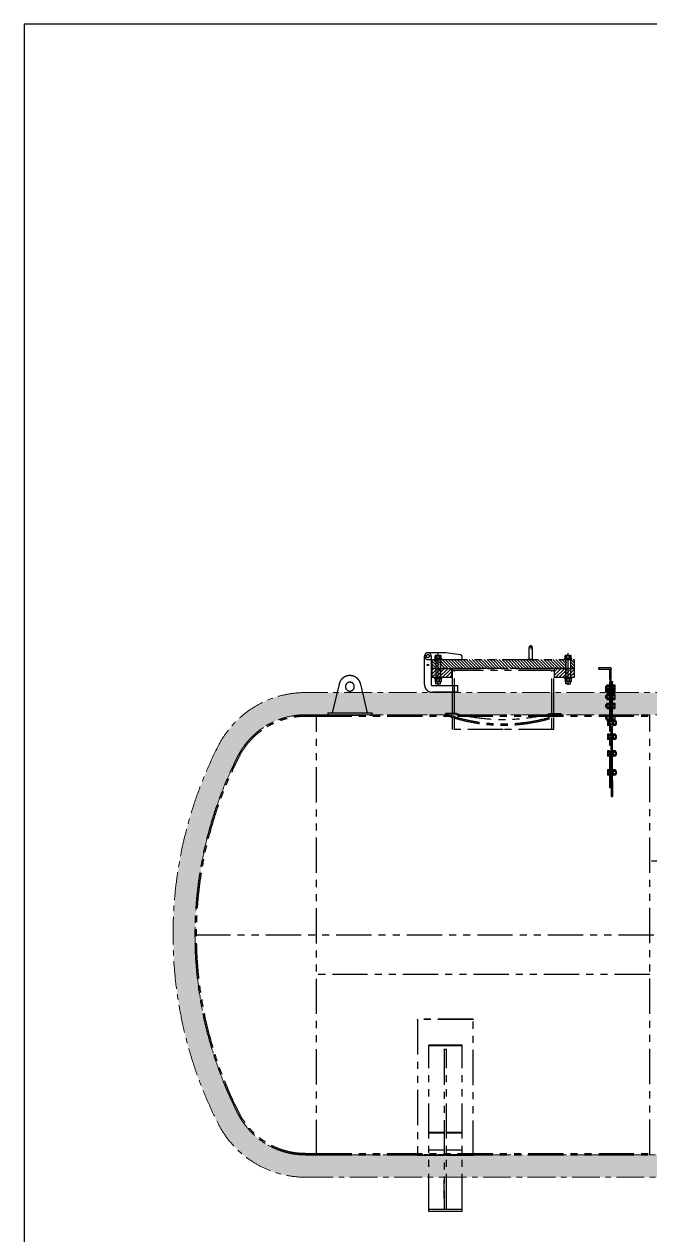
# Model space of a CAD drawing. Header units: millimetres. Extents: x -46397 to 283259, y -8690 to 23983.
# Drawn here: x -24011 to -21195, y 17925 to 23375 of the extents above; entities that cross this region are included whole.
import ezdxf
from ezdxf.enums import TextEntityAlignment as Align

# ---------------------------------------------------------------- set-up
doc = ezdxf.new("R2010")
doc.units = ezdxf.units.MM
doc.linetypes.add('CENTER', pattern=[2, 1.25, -0.25, 0.25, -0.25])
doc.linetypes.add('PHANTOM', pattern=[63.5, 31.75, -6.35, 6.35, -6.35, 6.35, -6.35])
doc.layers.add('Dtext', color=255, linetype='Continuous', lineweight=20)
doc.layers.add('DUONGTAM', color=1, linetype='CENTER', lineweight=0)
doc.styles.add('Chu va so', font='arial.ttf')
doc.styles.add('Tahoma', font='tahoma.ttf')
doc.styles.add('TCVN', font='arial.ttf')
doc.styles.add('Text_nameplate', font='arial.ttf', dxfattribs={"width": 0.9, "height": 2.5})

# ---------------------------------------------------------------- blocks, each defined once
blk = doc.blocks.new('BO-1')
at = {"color": 251, "linetype": 'PHANTOM', "ltscale": 5}
for p, q in [((-2514, 1127), (-2514, 1255)), ((-2418.6, 1270), (-2499, 1270)), ((-2484, 1255), (-2484, 1127)), ((-2466.5, 1245.4), (-2466.5, 1256.6)), ((-2452.5, 1258), (-2465.1, 1258)), ((-2459.7, 1257.6), (-2461.1, 1258)), ((-2459.8, 1257.5), (-2460.7, 1257.7)), ((-2459.5, 1257.8), (-2460.4, 1258)), ((-2459.9, 1257.3), (-2460.4, 1257.4)), ((-2460, 1257.1), (-2460.3, 1257.2)), ((-2460.1, 1257), (-2460.2, 1257)), ((-2460.1, 1256.8), (-2460.2, 1256.8)), ((-2460.2, 1245.4), (-2460.2, 1256.6)), ((-2459.3, 1257.9), (-2459.7, 1258)), ((-2458.9, 1258), (-2459, 1258)), ((-2452.5, 1125.4), (-2452.5, 1267.9)), ((-2452.5, 1258), (-2439.9, 1258)), ((-2445.8, 1257.9), (-2445.5, 1258)), ((-2445.6, 1257.8), (-2444.8, 1258)), ((-2445.4, 1257.7), (-2444.1, 1258)), ((-2445.2, 1257.5), (-2444.1, 1257.8)), ((-2445.1, 1257.4), (-2444.5, 1257.5)), ((-2445, 1257.2), (-2444.7, 1257.3)), ((-2444.9, 1257), (-2444.8, 1257.1)), ((-2444.9, 1256.8), (-2444.8, 1256.9)), ((-2444.8, 1245.4), (-2444.8, 1256.6)), ((-2438.5, 1245.4), (-2438.5, 1256.6)), ((-2352.6, 1260.6), (-2418.6, 1270)), ((-2041.2, 1295), (-2044.8, 1295)), ((-2043, 1240), (-2043, 1294)), ((-2036, 1295), (-2038.6, 1295)), ((-2036, 1300.2), (-2036, 1303.8)), ((-2036, 1295), (-2036, 1297.6)), ((-2036, 1295), (-2036, 1292.4)), ((-2036, 1295), (-2033.4, 1295)), ((-2036, 1289.8), (-2036, 1286.2)), ((-2030.8, 1295), (-2027.2, 1295)), ((-2029, 1294), (-2029, 1240)), ((-1881.5, 1245.4), (-1881.5, 1256.6)), ((-1867.5, 1258), (-1880.1, 1258)), ((-1876.2, 1258), (-1876.3, 1258)), ((-1875.5, 1258), (-1876, 1257.9)), ((-1874.8, 1258), (-1875.8, 1257.7)), ((-1874.1, 1258), (-1875.6, 1257.6)), ((-1874.6, 1257.7), (-1875.5, 1257.4)), ((-1874.9, 1257.4), (-1875.3, 1257.3)), ((-1875, 1257.2), (-1875.3, 1257.1)), ((-1875.1, 1257), (-1875.2, 1256.9)), ((-1875.1, 1256.8), (-1875.2, 1256.8)), ((-1875.2, 1245.4), (-1875.2, 1256.6)), ((-1867.5, 1125.4), (-1867.5, 1267.9)), ((-1867.5, 1258), (-1854.9, 1258)), ((-1860.9, 1258), (-1859.4, 1257.6)), ((-1860.4, 1257.7), (-1859.5, 1257.4)), ((-1860.2, 1258), (-1859.2, 1257.7)), ((-1860.1, 1257.4), (-1859.7, 1257.3)), ((-1860, 1257.2), (-1859.7, 1257.1)), ((-1859.9, 1257), (-1859.8, 1256.9)), ((-1859.9, 1256.8), (-1859.8, 1256.8)), ((-1859.8, 1245.4), (-1859.8, 1256.6)), ((-1859.5, 1258), (-1859, 1257.9)), ((-1858.8, 1258), (-1858.7, 1258)), ((-1853.5, 1245.4), (-1853.5, 1256.6)), ((-2499, 1240), (-2344, 1240)), ((-2480, 1158), (-2480, 1240)), ((-2480, 1240), (-1840, 1240)), ((-2480, 1231.7), (-2450, 1201.7)), ((-2480, 1218.3), (-2461.7, 1200)), ((-2480, 1204.8), (-2475.2, 1200)), ((-2480, 1191.5), (-2471.5, 1200)), ((-2480, 1175.6), (-2455.6, 1200)), ((-2480, 1200), (-2421.5, 1200)), ((-1840, 1200), (-2480, 1200)), ((-2474.8, 1240), (-2450, 1215.2)), ((-2468.5, 1242.6), (-2468.5, 1241.4)), ((-2452.5, 1244), (-2467.1, 1244)), ((-2467.1, 1240), (-2452.5, 1240)), ((-2462.5, 1240), (-2462.5, 1158)), ((-2461.3, 1240), (-2450, 1228.7)), ((-2459.7, 1244.4), (-2461.2, 1244)), ((-2459.9, 1244.6), (-2460.7, 1244.3)), ((-2459.5, 1244.3), (-2460.5, 1244)), ((-2460, 1244.7), (-2460.4, 1244.6)), ((-2460, 1244.9), (-2460.3, 1244.8)), ((-2460.1, 1245.2), (-2460.2, 1245.2)), ((-2460.1, 1245.1), (-2460.2, 1245)), ((-2459.3, 1244.1), (-2459.8, 1244)), ((-2459, 1244), (-2459.1, 1244)), ((-2437.9, 1244), (-2452.5, 1244)), ((-2452.5, 1240), (-2437.9, 1240)), ((-2450, 1228.7), (-2421.3, 1200)), ((-2450, 1189.7), (-2439.7, 1200)), ((-2450, 1173.8), (-2423.8, 1200)), ((-2449.9, 1158), (-2407.9, 1200)), ((-2447.9, 1240), (-2407.9, 1200)), ((-2445.8, 1244.1), (-2445.4, 1244)), ((-2445.5, 1244.2), (-2444.7, 1244)), ((-2445.3, 1244.4), (-2444, 1244)), ((-2445.2, 1244.5), (-2444.2, 1244.2)), ((-2445.1, 1244.7), (-2444.5, 1244.5)), ((-2445.1, 1200), (-2445.1, 1200)), ((-2445.1, 1200), (-2445.1, 1200)), ((-2445, 1244.8), (-2444.7, 1244.7)), ((-2444.9, 1245.2), (-2444.8, 1245.2)), ((-2444.9, 1245), (-2444.8, 1245)), ((-2442.5, 1240), (-2442.5, 1158)), ((-2436.5, 1241.4), (-2436.5, 1242.6)), ((-2436.5, 1200), (-2436.5, 1200)), ((-2434.4, 1240), (-2394.4, 1200)), ((-2434, 1158), (-2392, 1200)), ((-2421.5, 1200), (-1898.5, 1200)), ((-2420.9, 1240), (-2380.9, 1200)), ((-2407.4, 1240), (-2367.4, 1200)), ((-2394, 1240), (-2354, 1200)), ((-2391, 1158), (-2391, 1200)), ((-2380.5, 1240), (-2340.5, 1200)), ((-2367, 1240), (-2327, 1200)), ((-2353.6, 1240), (-2313.6, 1200)), ((-2344, 1240), (-2344, 1250.7)), ((-2340.1, 1240), (-2300.1, 1200)), ((-2326.6, 1240), (-2286.6, 1200)), ((-2313.2, 1240), (-2273.2, 1200)), ((-2299.7, 1240), (-2259.7, 1200)), ((-2286.2, 1240), (-2246.2, 1200)), ((-2272.7, 1240), (-2232.7, 1200)), ((-2259.3, 1240), (-2219.3, 1200)), ((-2245.8, 1240), (-2205.8, 1200)), ((-2232.3, 1240), (-2192.3, 1200)), ((-2218.9, 1240), (-2178.9, 1200)), ((-2205.4, 1240), (-2165.4, 1200)), ((-2191.9, 1240), (-2151.9, 1200)), ((-2178.4, 1240), (-2138.4, 1200)), ((-2165, 1240), (-2125, 1200)), ((-2151.5, 1240), (-2111.5, 1200)), ((-2138, 1240), (-2098, 1200)), ((-2124.6, 1240), (-2084.6, 1200)), ((-2111.1, 1240), (-2071.1, 1200)), ((-2097.6, 1240), (-2057.6, 1200)), ((-2084.2, 1240), (-2044.2, 1200)), ((-2070.7, 1240), (-2030.7, 1200)), ((-2057.2, 1240), (-2017.2, 1200)), ((-2043.7, 1240), (-2003.7, 1200)), ((-2029, 1240), (-2043, 1240)), ((-2030.3, 1240), (-1990.3, 1200)), ((-2016.8, 1240), (-1976.8, 1200)), ((-2003.3, 1240), (-1963.3, 1200)), ((-1989.9, 1240), (-1949.9, 1200)), ((-1976.4, 1240), (-1936.4, 1200)), ((-1962.9, 1240), (-1930, 1207.1)), ((-1949.4, 1240), (-1930, 1220.6)), ((-1936, 1240), (-1930, 1234)), ((-1930, 1234), (-1896, 1200)), ((-1930, 1220.6), (-1909.4, 1200)), ((-1929, 1185.7), (-1914.7, 1200)), ((-1929, 1169.8), (-1898.8, 1200)), ((-1929, 1158), (-1929, 1200)), ((-1927.9, 1205), (-1922.9, 1200)), ((-1924.9, 1158), (-1882.9, 1200)), ((-1922.5, 1240), (-1882.5, 1200)), ((-1909, 1240), (-1877.5, 1208.5)), ((-1898.5, 1200), (-1840, 1200)), ((-1895.6, 1240), (-1877.5, 1221.9)), ((-1883.5, 1241.4), (-1883.5, 1242.6)), ((-1883.5, 1200), (-1883.5, 1200)), ((-1882.1, 1244), (-1867.5, 1244)), ((-1882.1, 1240), (-1877.5, 1235.4)), ((-1867.5, 1240), (-1882.1, 1240)), ((-1877.5, 1240), (-1857.5, 1240)), ((-1877.5, 1158), (-1877.5, 1240)), ((-1877.5, 1240), (-1877.5, 1158)), ((-1876.2, 1244), (-1876.3, 1244)), ((-1875.5, 1244), (-1876, 1244.1)), ((-1874.8, 1244), (-1875.8, 1244.3)), ((-1874.1, 1244), (-1875.6, 1244.4)), ((-1874.6, 1244.3), (-1875.5, 1244.6)), ((-1875, 1244.8), (-1875.3, 1244.9)), ((-1874.9, 1244.6), (-1875.3, 1244.7)), ((-1875.1, 1245.2), (-1875.2, 1245.2)), ((-1875.1, 1245), (-1875.2, 1245.1)), ((-1870, 1197), (-1867, 1200)), ((-1870, 1181), (-1851, 1200)), ((-1867.5, 1244), (-1852.9, 1244)), ((-1852.9, 1240), (-1867.5, 1240)), ((-1860.9, 1244), (-1859.4, 1244.4)), ((-1860.4, 1244.3), (-1859.5, 1244.6)), ((-1860.2, 1244), (-1859.2, 1244.3)), ((-1860.1, 1244.6), (-1859.7, 1244.7)), ((-1860, 1244.8), (-1859.7, 1244.9)), ((-1859.9, 1245.2), (-1859.8, 1245.2)), ((-1859.9, 1245), (-1859.8, 1245.1)), ((-1859.5, 1244), (-1859, 1244.1)), ((-1858.8, 1244), (-1858.7, 1244)), ((-1857.5, 1240), (-1857.5, 1158)), ((-1857.5, 1240), (-1857.5, 1158)), ((-1857.5, 1228.9), (-1840, 1211.4)), ((-1857.5, 1215.4), (-1842.1, 1200)), ((-1857.5, 1201.9), (-1855.6, 1200)), ((-1855.2, 1240), (-1840, 1224.8)), ((-1851.5, 1242.6), (-1851.5, 1241.4)), ((-1841.7, 1240), (-1840, 1238.3)), ((-1840, 1240), (-1840, 1158)), ((-2480, 1159.7), (-2450, 1189.7)), ((-2388.5, 1158), (-2480, 1158)), ((-2468.5, 1156.6), (-2468.5, 1155.4)), ((-2452.5, 1158), (-2467.1, 1158)), ((-2467.1, 1154), (-2452.5, 1154)), ((-2466.5, 1152.6), (-2466.5, 1141.4)), ((-2465.8, 1158), (-2450, 1173.8)), ((-2465.1, 1154), (-2452.5, 1154)), ((-2459.7, 1153.6), (-2461.2, 1154)), ((-2459.9, 1153.4), (-2460.7, 1153.7)), ((-2459.5, 1153.7), (-2460.5, 1154)), ((-2460, 1153.3), (-2460.4, 1153.4)), ((-2460, 1153.1), (-2460.3, 1153.2)), ((-2460.1, 1152.9), (-2460.2, 1153)), ((-2460.1, 1152.8), (-2460.2, 1152.8)), ((-2460.2, 1141.4), (-2460.2, 1152.6)), ((-2459.3, 1153.9), (-2459.8, 1154)), ((-2459, 1154), (-2459.1, 1154)), ((-2437.9, 1158), (-2452.5, 1158)), ((-2452.5, 1154), (-2437.9, 1154)), ((-2445.8, 1153.9), (-2445.5, 1154)), ((-2445.5, 1153.8), (-2444.8, 1154)), ((-2445.3, 1153.7), (-2444, 1154)), ((-2445.2, 1153.5), (-2444.2, 1153.8)), ((-2445.1, 1153.3), (-2444.5, 1153.5)), ((-2445, 1153.2), (-2444.7, 1153.3)), ((-2444.9, 1153), (-2444.8, 1153)), ((-2444.9, 1152.8), (-2444.8, 1152.8)), ((-2444.8, 1141.4), (-2444.8, 1152.6)), ((-2438.5, 1152.6), (-2438.5, 1141.4)), ((-2436.5, 1155.4), (-2436.5, 1156.6)), ((-2418.1, 1158), (-2391, 1185.1)), ((-2402.2, 1158), (-2391, 1169.2)), ((-2388.5, 1122), (-2388.5, 1190)), ((-1931.5, 1190), (-2388.5, 1190)), ((-2378.5, 996), (-2378.5, 1190)), ((-1941.5, 996), (-1941.5, 1190)), ((-1931.5, 996), (-1931.5, 1190)), ((-1840, 1158), (-1931.5, 1158)), ((-1909, 1158), (-1870, 1197)), ((-1893, 1158), (-1870, 1181)), ((-1883.5, 1155.4), (-1883.5, 1156.6)), ((-1882.1, 1158), (-1867.5, 1158)), ((-1867.5, 1154), (-1882.1, 1154)), ((-1881.5, 1152.6), (-1881.5, 1141.4)), ((-1857.5, 1158), (-1877.5, 1158)), ((-1877.1, 1158), (-1870, 1165.1)), ((-1876.2, 1154), (-1876.3, 1154)), ((-1875.5, 1154), (-1876, 1153.9)), ((-1874.8, 1154), (-1875.8, 1153.7)), ((-1874.1, 1154), (-1875.6, 1153.6)), ((-1874.6, 1153.7), (-1875.5, 1153.4)), ((-1874.9, 1153.4), (-1875.3, 1153.3)), ((-1875, 1153.2), (-1875.3, 1153.1)), ((-1875.1, 1153), (-1875.2, 1152.9)), ((-1875.1, 1152.8), (-1875.2, 1152.8)), ((-1875.2, 1141.4), (-1875.2, 1152.6)), ((-1870, 1165.1), (-1840, 1195.1)), ((-1867.5, 1158), (-1852.9, 1158)), ((-1852.9, 1154), (-1867.5, 1154)), ((-1854.9, 1154), (-1867.5, 1154)), ((-1861.2, 1158), (-1840, 1179.2)), ((-1860.9, 1154), (-1859.4, 1153.6)), ((-1860.4, 1153.7), (-1859.5, 1153.4)), ((-1860.2, 1154), (-1859.2, 1153.7)), ((-1860.1, 1153.4), (-1859.7, 1153.3)), ((-1860, 1153.2), (-1859.7, 1153.1)), ((-1859.9, 1153), (-1859.8, 1152.9)), ((-1859.9, 1152.8), (-1859.8, 1152.8)), ((-1859.8, 1141.4), (-1859.8, 1152.6)), ((-1859.5, 1154), (-1859, 1153.9)), ((-1858.8, 1154), (-1858.7, 1154)), ((-1853.5, 1152.6), (-1853.5, 1141.4)), ((-1851.5, 1156.6), (-1851.5, 1155.4)), ((-1845.3, 1158), (-1840, 1163.3)), ((-2479, 1122), (-2364.9, 1122)), ((-2364.9, 1092), (-2479, 1092)), ((-2452.5, 1140), (-2465.1, 1140)), ((-2462.5, 1130.2), (-2462.5, 1140)), ((-2452.5, 1130), (-2462.3, 1130)), ((-2459.7, 1140.4), (-2461.2, 1140)), ((-2459.8, 1140.5), (-2460.7, 1140.3)), ((-2460, 1140.7), (-2460.4, 1140.6)), ((-2459.5, 1140.2), (-2460.4, 1140)), ((-2460, 1140.9), (-2460.3, 1140.8)), ((-2460.1, 1141.2), (-2460.2, 1141.2)), ((-2460.1, 1141), (-2460.2, 1141)), ((-2459.3, 1140.1), (-2459.7, 1140)), ((-2459, 1140), (-2459, 1140)), ((-2452.5, 1140), (-2439.9, 1140)), ((-2452.5, 1130), (-2442.7, 1130)), ((-2445.8, 1140.1), (-2445.5, 1140)), ((-2445.6, 1140.2), (-2444.8, 1140)), ((-2445.4, 1140.3), (-2444.1, 1140)), ((-2445.2, 1140.5), (-2444.1, 1140.2)), ((-2445.1, 1140.6), (-2444.5, 1140.5)), ((-2445, 1140.8), (-2444.7, 1140.7)), ((-2444.9, 1141.2), (-2444.8, 1141.1)), ((-2444.9, 1141), (-2444.8, 1140.9)), ((-2442.5, 1130.2), (-2442.5, 1140)), ((-2388.5, 1122), (-2388.5, 1092)), ((-2388.5, 996), (-2388.5, 1092)), ((-2364.9, 1122), (-2364.9, 1092)), ((-1867.5, 1140), (-1880.1, 1140)), ((-1877.5, 1130.2), (-1877.5, 1140)), ((-1867.5, 1130), (-1877.3, 1130)), ((-1876.2, 1140), (-1876.3, 1140)), ((-1875.5, 1140), (-1876, 1140.1)), ((-1874.8, 1140), (-1875.8, 1140.3)), ((-1874.1, 1140), (-1875.6, 1140.4)), ((-1874.6, 1140.3), (-1875.5, 1140.6)), ((-1875, 1140.8), (-1875.3, 1140.9)), ((-1874.9, 1140.6), (-1875.3, 1140.7)), ((-1875.1, 1141.2), (-1875.2, 1141.2)), ((-1875.1, 1141), (-1875.2, 1141.1)), ((-1867.5, 1140), (-1854.9, 1140)), ((-1867.5, 1130), (-1857.7, 1130)), ((-1860.9, 1140), (-1859.4, 1140.4)), ((-1860.4, 1140.3), (-1859.5, 1140.6)), ((-1860.2, 1140), (-1859.2, 1140.3)), ((-1860.1, 1140.6), (-1859.7, 1140.7)), ((-1860, 1140.8), (-1859.7, 1140.9)), ((-1859.9, 1141.2), (-1859.8, 1141.2)), ((-1859.9, 1141), (-1859.8, 1141.1)), ((-1859.5, 1140), (-1859, 1140.1)), ((-1858.8, 1140), (-1858.7, 1140)), ((-1857.5, 1130.2), (-1857.5, 1140)), ((-2370, 996), (-2420, 996)), ((-2420, 996), (-2420, 990)), ((-1950, 996), (-1900, 996)), ((-1900, 996), (-1900, 990)), ((-2388.5, 924.9), (-2388.5, 979.3)), ((-2378.5, 924.9), (-2378.5, 977.4)), ((-1941.5, 924.9), (-1941.5, 977.4)), ((-1931.5, 924.9), (-1931.5, 979.3)), ((-2160, 924.9), (-2388.5, 924.9)), ((-1931.5, 924.9), (-2160, 924.9)), ((0, 332), (-1500, 332)), ((-3546.2, 0), (3546.2, 0)), ((-1500, -178.9), (-3000, -178.9)), ((-2425, -1185), (-2425, -1105))]:
    blk.add_line(p, q, dxfattribs=at)
at = {"color": 251, "linetype": 'PHANTOM', "ltscale": 5, "extrusion": (0, 0, -1)}
for p, q in [((-2442.5, 1240), (-2462.5, 1240)), ((-2462.5, 1240), (-2462.5, 1158)), ((-2442.5, 1158), (-2442.5, 1240)), ((-2462.5, 1158), (-2442.5, 1158))]:
    blk.add_line(p, q, dxfattribs=at)
at = {"color": 251, "linetype": 'PHANTOM', "ltscale": 5, "extrusion": (-2.28848e-17, 1, 0)}
for p, q in [((-1730, 1202), (-1730, 1196)), ((-1676, 1202), (-1730, 1202)), ((-1674, 1151.8), (-1674, 1200)), ((-1730, 1196), (-1682, 1196)), ((-1680, 1151.8), (-1680, 1194)), ((-1680, 661.9), (-1680, 1151.8)), ((-1674, 1151.8), (-1680, 1151.8)), ((-1674, 661.9), (-1674, 1151.8)), ((-1674, 1007.5), (-1668, 1007.5)), ((-1668, 694.6), (-1668, 1007.5)), ((-1691, 967.2), (-1691, 961.2)), ((-1683, 967.2), (-1691, 967.2)), ((-1691, 961.2), (-1691, 949.3)), ((-1683, 961.2), (-1691, 961.2)), ((-1691, 949.3), (-1691, 943.3)), ((-1683, 949.3), (-1691, 949.3)), ((-1683, 943.3), (-1691, 943.3)), ((-1683, 943.2), (-1683, 967.2)), ((-1683, 967.2), (-1680, 967.2)), ((-1683, 943.2), (-1680, 943.2)), ((-1674, 972), (-1680, 972)), ((-1674, 962.2), (-1680, 962.2)), ((-1680, 961.2), (-1655, 961.2)), ((-1680, 949.2), (-1655, 949.2)), ((-1674, 948.2), (-1680, 948.2)), ((-1668, 962.2), (-1674, 962.2)), ((-1668, 948.2), (-1674, 948.2)), ((-1674, 928.6), (-1668, 928.6)), ((-1668, 967.2), (-1665, 967.2)), ((-1655, 961.2), (-1668, 961.2)), ((-1655, 949.2), (-1668, 949.2)), ((-1668, 943.2), (-1665, 943.2)), ((-1655, 967.2), (-1665, 967.2)), ((-1665, 967.2), (-1665, 943.2)), ((-1655, 961.2), (-1665, 961.2)), ((-1655, 949.3), (-1665, 949.3)), ((-1655, 943.3), (-1665, 943.3)), ((-1655, 967.2), (-1655, 961.2)), ((-1655, 961.2), (-1655, 949.3)), ((-1655, 961.2), (-1650, 961.2)), ((-1655, 949.3), (-1655, 943.3)), ((-1655, 949.2), (-1650, 949.2)), ((-1650, 949.2), (-1650, 961.2)), ((-1691, 904.1), (-1691, 898.1)), ((-1683, 904.1), (-1691, 904.1)), ((-1691, 898.1), (-1691, 886.2)), ((-1683, 898.1), (-1691, 898.1)), ((-1691, 886.2), (-1691, 880.2)), ((-1683, 886.2), (-1691, 886.2)), ((-1683, 880.2), (-1691, 880.2)), ((-1683, 880.1), (-1683, 904.1)), ((-1683, 904.1), (-1680, 904.1)), ((-1683, 880.1), (-1680, 880.1)), ((-1674, 899.1), (-1680, 899.1)), ((-1680, 898.1), (-1655, 898.1)), ((-1680, 886.1), (-1655, 886.1)), ((-1674, 885.1), (-1680, 885.1)), ((-1668, 899.1), (-1674, 899.1)), ((-1668, 885.1), (-1674, 885.1)), ((-1668, 904.1), (-1665, 904.1)), ((-1655, 898.1), (-1668, 898.1)), ((-1655, 886.1), (-1668, 886.1)), ((-1668, 880.1), (-1665, 880.1)), ((-1655, 904.1), (-1665, 904.1)), ((-1665, 904.1), (-1665, 880.1)), ((-1655, 898.1), (-1665, 898.1)), ((-1655, 886.2), (-1665, 886.2)), ((-1655, 880.2), (-1665, 880.2)), ((-1655, 904.1), (-1655, 898.1)), ((-1655, 898.1), (-1655, 886.2)), ((-1655, 898.1), (-1650, 898.1)), ((-1655, 886.2), (-1655, 880.2)), ((-1655, 886.1), (-1650, 886.1)), ((-1650, 886.1), (-1650, 898.1)), ((-1691, 828.9), (-1691, 822.9)), ((-1683, 828.9), (-1691, 828.9)), ((-1691, 822.9), (-1691, 811)), ((-1683, 822.9), (-1691, 822.9)), ((-1683, 805), (-1683, 829)), ((-1683, 829), (-1680, 829)), ((-1674, 824), (-1680, 824)), ((-1680, 823), (-1655, 823)), ((-1668, 824), (-1674, 824)), ((-1668, 829), (-1665, 829)), ((-1655, 823), (-1668, 823)), ((-1665, 829), (-1665, 805)), ((-1655, 828.9), (-1665, 828.9)), ((-1655, 822.9), (-1665, 822.9)), ((-1655, 828.9), (-1655, 822.9)), ((-1655, 823), (-1650, 823)), ((-1655, 822.9), (-1655, 811)), ((-1650, 811), (-1650, 823)), ((-1691, 811), (-1691, 805)), ((-1683, 811), (-1691, 811)), ((-1683, 805), (-1691, 805)), ((-1683, 805), (-1680, 805)), ((-1680, 811), (-1655, 811)), ((-1674, 810), (-1680, 810)), ((-1668, 810), (-1674, 810)), ((-1655, 811), (-1668, 811)), ((-1668, 805), (-1665, 805)), ((-1655, 811), (-1665, 811)), ((-1655, 805), (-1665, 805)), ((-1655, 811), (-1655, 805)), ((-1655, 811), (-1650, 811)), ((-1691, 742.7), (-1691, 736.7)), ((-1683, 742.7), (-1691, 742.7)), ((-1691, 736.7), (-1691, 724.7)), ((-1683, 736.7), (-1691, 736.7)), ((-1691, 724.7), (-1691, 718.8)), ((-1683, 724.7), (-1691, 724.7)), ((-1683, 718.8), (-1691, 718.8)), ((-1683, 718.7), (-1683, 742.7)), ((-1683, 742.7), (-1680, 742.7)), ((-1683, 718.7), (-1680, 718.7)), ((-1674, 737.7), (-1680, 737.7)), ((-1680, 736.7), (-1655, 736.7)), ((-1680, 724.7), (-1655, 724.7)), ((-1674, 723.7), (-1680, 723.7)), ((-1668, 737.7), (-1674, 737.7)), ((-1668, 723.7), (-1674, 723.7)), ((-1668, 742.7), (-1665, 742.7)), ((-1655, 736.7), (-1668, 736.7)), ((-1655, 724.7), (-1668, 724.7)), ((-1668, 718.7), (-1665, 718.7)), ((-1655, 742.7), (-1665, 742.7)), ((-1665, 742.7), (-1665, 718.7)), ((-1655, 736.7), (-1665, 736.7)), ((-1655, 724.7), (-1665, 724.7)), ((-1655, 718.8), (-1665, 718.8)), ((-1655, 742.7), (-1655, 736.7)), ((-1655, 736.7), (-1650, 736.7)), ((-1655, 736.7), (-1655, 724.7)), ((-1655, 724.7), (-1650, 724.7)), ((-1655, 724.7), (-1655, 718.8)), ((-1650, 724.7), (-1650, 736.7)), ((-1674, 661.9), (-1680, 661.9)), ((-1674, 694.6), (-1674, 622.7)), ((-1674, 694.6), (-1668, 694.6)), ((-1668, 694.6), (-1668, 622.7)), ((-1674, 622.7), (-1668, 622.7))]:
    blk.add_line(p, q, dxfattribs=at)
at = {"color": 251, "linetype": 'PHANTOM', "ltscale": 5, "extrusion": (2.28848e-17, 1, 0)}
for p, q in [((-1730, 1196), (-1730, 1202)), ((-1676, 1202), (-1730, 1202)), ((-1674, 1086.3), (-1674, 1200)), ((-1730, 1196), (-1724, 1196)), ((-1724, 1196), (-1682, 1196)), ((-1680, 1194), (-1680, 1086.3)), ((-2898.6, 1129.1), (-2929.4, 1000)), ((-2770.6, 1000), (-2801.4, 1129.1)), ((-1698.3, 1107.4), (-1698.3, 1119.4)), ((-1693, 1119.4), (-1698.3, 1119.4)), ((-1693, 1107.4), (-1698.3, 1107.4)), ((-1698.3, 1093.7), (-1698.3, 1105.7)), ((-1693, 1105.7), (-1698.3, 1105.7)), ((-1693, 1093.7), (-1698.3, 1093.7)), ((-1693, 1125.3), (-1693, 1119.4)), ((-1693, 1125.3), (-1683, 1125.3)), ((-1693, 1119.4), (-1693, 1107.4)), ((-1693, 1119.4), (-1683, 1119.4)), ((-1668, 1119.4), (-1693, 1119.4)), ((-1693, 1119.4), (-1680, 1119.4)), ((-1693, 1111.7), (-1683, 1111.7)), ((-1693, 1107.4), (-1693, 1101.4)), ((-1693, 1107.4), (-1683, 1107.4)), ((-1668, 1107.4), (-1693, 1107.4)), ((-1693, 1107.4), (-1680, 1107.4)), ((-1668, 1105.7), (-1693, 1105.7)), ((-1693, 1105.7), (-1683, 1105.7)), ((-1693, 1105.7), (-1680, 1105.7)), ((-1693, 1101.4), (-1693, 1093.7)), ((-1693, 1101.4), (-1683, 1101.4)), ((-1693, 1093.7), (-1693, 1087.7)), ((-1693, 1093.7), (-1683, 1093.7)), ((-1668, 1093.7), (-1693, 1093.7)), ((-1693, 1093.7), (-1680, 1093.7)), ((-1683, 1125.4), (-1683, 1101.4)), ((-1680, 1125.4), (-1683, 1125.4)), ((-1680, 1111.7), (-1683, 1111.7)), ((-1683, 1101.4), (-1683, 1087.7)), ((-1680, 1101.4), (-1683, 1101.4)), ((-1680, 1120.4), (-1674, 1120.4)), ((-1680, 1106.7), (-1674, 1106.7)), ((-1680, 1106.4), (-1674, 1106.4)), ((-1680, 1092.7), (-1674, 1092.7)), ((-1674, 1140), (-1668, 1140)), ((-1674, 985.9), (-1674, 1136.4)), ((-1674, 1136.4), (-1668, 1136.4)), ((-1674, 1120.4), (-1668, 1120.4)), ((-1674, 1106.7), (-1668, 1106.7)), ((-1674, 1106.4), (-1668, 1106.4)), ((-1674, 1092.7), (-1668, 1092.7)), ((-1668, 1140), (-1668, 1136.4)), ((-1668, 985.9), (-1668, 1136.4)), ((-1665, 1125.4), (-1668, 1125.4)), ((-1665, 1111.7), (-1668, 1111.7)), ((-1665, 1101.4), (-1668, 1101.4)), ((-1665, 1101.4), (-1665, 1125.4)), ((-1665, 1125.3), (-1657, 1125.3)), ((-1665, 1119.4), (-1657, 1119.4)), ((-1665, 1111.7), (-1657, 1111.7)), ((-1665, 1107.4), (-1657, 1107.4)), ((-1665, 1105.7), (-1657, 1105.7)), ((-1665, 1087.7), (-1665, 1101.4)), ((-1665, 1101.4), (-1657, 1101.4)), ((-1665, 1093.7), (-1657, 1093.7)), ((-1657, 1125.3), (-1657, 1119.4)), ((-1657, 1119.4), (-1657, 1107.4)), ((-1657, 1107.4), (-1657, 1101.4)), ((-1657, 1101.4), (-1657, 1093.7)), ((-1657, 1093.7), (-1657, 1087.7)), ((-1698.3, 1066.2), (-1698.3, 1078.2)), ((-1693, 1078.2), (-1698.3, 1078.2)), ((-1693, 1066.2), (-1698.3, 1066.2)), ((-1698.3, 1025.3), (-1698.3, 1037.3)), ((-1693, 1037.3), (-1698.3, 1037.3)), ((-1693, 1087.7), (-1683, 1087.7)), ((-1693, 1084.2), (-1693, 1078.2)), ((-1693, 1084.2), (-1683, 1084.2)), ((-1693, 1078.2), (-1693, 1066.2)), ((-1693, 1078.2), (-1683, 1078.2)), ((-1668, 1078.2), (-1693, 1078.2)), ((-1693, 1078.2), (-1680, 1078.2)), ((-1693, 1066.2), (-1693, 1060.3)), ((-1693, 1066.2), (-1683, 1066.2)), ((-1668, 1066.2), (-1693, 1066.2)), ((-1693, 1066.2), (-1680, 1066.2)), ((-1693, 1060.3), (-1683, 1060.3)), ((-1693, 1043.2), (-1693, 1037.2)), ((-1693, 1043.2), (-1683, 1043.2)), ((-1668, 1037.3), (-1693, 1037.3)), ((-1693, 1037.3), (-1680, 1037.3)), ((-1693, 1037.2), (-1693, 1025.3)), ((-1693, 1037.2), (-1683, 1037.2)), ((-1680, 1087.7), (-1683, 1087.7)), ((-1683, 1084.2), (-1683, 1060.2)), ((-1680, 1084.2), (-1683, 1084.2)), ((-1680, 1060.2), (-1683, 1060.2)), ((-1683, 1043.3), (-1683, 1019.3)), ((-1680, 1043.3), (-1683, 1043.3)), ((-1674, 1090), (-1680, 1090)), ((-1680, 1086.3), (-1680, 903.3)), ((-1674, 1086.3), (-1680, 1086.3)), ((-1680, 1079.2), (-1674, 1079.2)), ((-1680, 1065.2), (-1674, 1065.2)), ((-1680, 1038.3), (-1674, 1038.3)), ((-1674, 1079.2), (-1668, 1079.2)), ((-1674, 1065.2), (-1668, 1065.2)), ((-1674, 1038.3), (-1668, 1038.3)), ((-1665, 1087.7), (-1668, 1087.7)), ((-1665, 1084.2), (-1668, 1084.2)), ((-1665, 1060.2), (-1668, 1060.2)), ((-1665, 1043.3), (-1668, 1043.3)), ((-1665, 1087.7), (-1657, 1087.7)), ((-1665, 1060.2), (-1665, 1084.2)), ((-1665, 1084.2), (-1657, 1084.2)), ((-1665, 1078.2), (-1657, 1078.2)), ((-1665, 1066.2), (-1657, 1066.2)), ((-1665, 1060.3), (-1657, 1060.3)), ((-1665, 1019.3), (-1665, 1043.3)), ((-1665, 1043.2), (-1657, 1043.2)), ((-1665, 1037.2), (-1657, 1037.2)), ((-1657, 1084.2), (-1657, 1078.2)), ((-1657, 1078.2), (-1657, 1066.2)), ((-1657, 1066.2), (-1657, 1060.3)), ((-1657, 1043.2), (-1657, 1037.2)), ((-1657, 1037.2), (-1657, 1025.3)), ((-3050, 991), (-3000, 991)), ((-3050, 985), (-3000, 985)), ((-3000, -991), (-3000, 991)), ((-3000, 990), (-1500, 990)), ((-3000, 985), (-1500, 985)), ((-2950, 1000), (-2950, 998.8)), ((-2950, 1000), (-2929.4, 1000)), ((-2750, 998.8), (-2950, 998.8)), ((-2950, 998.8), (-2950, 988.7)), ((-2950, 990), (-2750, 990)), ((-2950, 988.7), (-2750, 988.7)), ((-2929.4, 1000), (-2770.6, 1000)), ((-2770.6, 1000), (-2750, 1000)), ((-2750, 998.8), (-2750, 1000)), ((-2750, 998.8), (-2750, 988.7)), ((-1693, 1025.3), (-1698.3, 1025.3)), ((-1698.3, 971.3), (-1698.3, 983.3)), ((-1693, 983.3), (-1698.3, 983.3)), ((-1693, 1025.3), (-1693, 1019.3)), ((-1693, 1025.3), (-1683, 1025.3)), ((-1668, 1025.3), (-1693, 1025.3)), ((-1693, 1025.3), (-1680, 1025.3)), ((-1693, 1019.3), (-1683, 1019.3)), ((-1693, 989.3), (-1693, 983.3)), ((-1693, 989.3), (-1683, 989.3)), ((-1693, 983.3), (-1693, 971.4)), ((-1693, 983.3), (-1683, 983.3)), ((-1668, 983.3), (-1693, 983.3)), ((-1693, 983.3), (-1680, 983.3)), ((-1680, 1019.3), (-1683, 1019.3)), ((-1683, 989.3), (-1683, 965.3)), ((-1680, 989.3), (-1683, 989.3)), ((-1680, 1024.3), (-1674, 1024.3)), ((-1680, 984.3), (-1674, 984.3)), ((-1674, 1024.3), (-1668, 1024.3)), ((-1674, 990), (-1668, 990)), ((-1674, 985.9), (-1668, 985.9)), ((-1674, 779.7), (-1674, 985.9)), ((-1674, 984.3), (-1668, 984.3)), ((-1665, 1019.3), (-1668, 1019.3)), ((-1665, 989.3), (-1668, 989.3)), ((-1668, 779.7), (-1668, 985.9)), ((-1665, 1025.3), (-1657, 1025.3)), ((-1665, 1019.3), (-1657, 1019.3)), ((-1665, 965.3), (-1665, 989.3)), ((-1665, 989.3), (-1657, 989.3)), ((-1665, 983.3), (-1657, 983.3)), ((-1657, 1025.3), (-1657, 1019.3)), ((-1657, 989.3), (-1657, 983.3)), ((-1657, 983.3), (-1657, 971.4)), ((-1500, -990), (-1500, 990)), ((-1693, 971.3), (-1698.3, 971.3)), ((-1693, 971.4), (-1693, 965.4)), ((-1693, 971.4), (-1683, 971.4)), ((-1668, 971.3), (-1693, 971.3)), ((-1693, 971.3), (-1680, 971.3)), ((-1693, 965.4), (-1683, 965.4)), ((-1680, 965.3), (-1683, 965.3)), ((-1680, 970.3), (-1674, 970.3)), ((-1674, 970.3), (-1668, 970.3)), ((-1674, 963), (-1668, 963)), ((-1665, 965.3), (-1668, 965.3)), ((-1665, 971.4), (-1657, 971.4)), ((-1665, 965.4), (-1657, 965.4)), ((-1657, 971.4), (-1657, 965.4)), ((-1674, 903.3), (-1680, 903.3)), ((-1674, 779.7), (-1668, 779.7)), ((-2295, -378.9), (-2545, -378.9)), ((-2545, -380.4), (-2545, -378.9)), ((-2295, -380.4), (-2545, -380.4)), ((-2545, -380.4), (-2545, -994)), ((-2295, -378.9), (-2295, -380.4)), ((-2295, -994), (-2295, -380.4)), ((-2345, -497), (-2495, -497)), ((-2495, -498.9), (-2495, -497)), ((-2495, -1235), (-2495, -498.9)), ((-2345, -498.9), (-2495, -498.9)), ((-2425, -516.2), (-2425, -514.6)), ((-2425, -514.6), (-2415, -514.6)), ((-2425, -516.2), (-2425, -1235)), ((-2415, -516.2), (-2425, -516.2)), ((-2415, -516.2), (-2415, -514.6)), ((-2415, -1235), (-2415, -516.2)), ((-2345, -498.9), (-2345, -497)), ((-2345, -1235), (-2345, -498.9)), ((-2425, -889.8), (-2495, -889.8)), ((-2425, -892.8), (-2495, -892.8)), ((-2345, -889.8), (-2415, -889.8)), ((-2345, -892.8), (-2415, -892.8)), ((-2425, -968.7), (-2495, -968.7)), ((-2425, -970), (-2495, -970)), ((-2345, -968.7), (-2415, -968.7)), ((-2345, -970), (-2415, -970)), ((-3050, -985), (-3000, -985)), ((-3050, -991), (-3000, -991)), ((-3000, -985), (-1500, -985)), ((-3000, -990), (-1500, -990)), ((-2295, -990), (-2545, -990)), ((-2495, -994), (-2545, -994)), ((-2425, -994), (-2495, -994)), ((-2345, -994), (-2415, -994)), ((-2295, -994), (-2345, -994)), ((-2495, -1235), (-2345, -1235)), ((-2495, -1245), (-2495, -1235)), ((-2345, -1245), (-2495, -1245)), ((-2345, -1245), (-2345, -1235))]:
    blk.add_line(p, q, dxfattribs=at)
at = {"color": 251, "linetype": 'PHANTOM', "ltscale": 5}
for centre, radius in [((-2499, 1255), 7), ((-2499, 1215), 3)]:
    blk.add_circle(centre, radius, dxfattribs=at)
at = {"color": 251, "linetype": 'PHANTOM', "ltscale": 5, "extrusion": (0, 0, -1)}
blk.add_circle((2850, 1117.5), 20, dxfattribs=at)
at = {"color": 251, "linetype": 'PHANTOM', "ltscale": 5}
for centre, radius, start, end in [((-2499, 1255), 15, 360, 270), ((-2465.1, 1256.6), 1.43, 90, 180), ((-2461.6, 1256.6), 1.43, 360, 90), ((-2458.7, 1256.6), 1.43, 90, 180), ((-2446.3, 1256.6), 1.43, 360, 90), ((-2443.4, 1256.6), 1.43, 90, 180), ((-2439.9, 1256.6), 1.43, 360, 90), ((-2354, 1250.7), 10, 0, 81.8699), ((-2036, 1294), 7, 0, 180), ((-1880.1, 1256.6), 1.43, 90, 180), ((-1876.6, 1256.6), 1.43, 360, 90), ((-1873.7, 1256.6), 1.43, 90, 180), ((-1861.3, 1256.6), 1.43, 360, 90), ((-1858.4, 1256.6), 1.43, 90, 180), ((-1854.9, 1256.6), 1.43, 360, 90), ((-2467.1, 1242.6), 1.43, 90, 180), ((-2467.1, 1241.4), 1.43, 180, 270), ((-2465.1, 1245.4), 1.43, 180, 270), ((-2461.6, 1245.4), 1.43, 270, 0), ((-2461.6, 1245.4), 1.43, 270, 0), ((-2458.7, 1245.4), 1.43, 180, 270), ((-2458.7, 1245.4), 1.43, 180, 270), ((-2446.3, 1245.4), 1.43, 270, 0), ((-2446.3, 1245.4), 1.43, 270, 0), ((-2443.4, 1245.4), 1.43, 180, 270), ((-2443.4, 1245.4), 1.43, 180, 270), ((-2439.9, 1245.4), 1.43, 270, 0), ((-2437.9, 1242.6), 1.43, 360, 90), ((-2437.9, 1241.4), 1.43, 270, 0), ((-1882.1, 1242.6), 1.43, 90, 180), ((-1882.1, 1241.4), 1.43, 180, 270), ((-1880.1, 1245.4), 1.43, 180, 270), ((-1876.6, 1245.4), 1.43, 270, 0), ((-1876.6, 1245.4), 1.43, 270, 0), ((-1873.7, 1245.4), 1.43, 180, 270), ((-1873.7, 1245.4), 1.43, 180, 270), ((-1861.3, 1245.4), 1.43, 270, 0), ((-1861.3, 1245.4), 1.43, 270, 0), ((-1858.4, 1245.4), 1.43, 180, 270), ((-1858.4, 1245.4), 1.43, 180, 270), ((-1854.9, 1245.4), 1.43, 270, 0), ((-1852.9, 1242.6), 1.43, 360, 90), ((-1852.9, 1241.4), 1.43, 270, 0), ((-1676, 1200), 2, 62.5577, 90), ((-1676, 1200), 2, 0, 62.5577), ((-2850, 1117.5), 50, 13.3846, 166.5893), ((-2467.1, 1156.6), 1.43, 90, 180), ((-2467.1, 1155.4), 1.43, 180, 270), ((-2465.1, 1152.6), 1.43, 90, 180), ((-2461.6, 1152.6), 1.43, 360, 90), ((-2458.7, 1152.6), 1.43, 90, 180), ((-2446.3, 1152.6), 1.43, 360, 90), ((-2443.4, 1152.6), 1.43, 90, 180), ((-2439.9, 1152.6), 1.43, 360, 90), ((-2437.9, 1156.6), 1.43, 360, 90), ((-2437.9, 1155.4), 1.43, 270, 0), ((-1882.1, 1156.6), 1.43, 90, 180), ((-1882.1, 1155.4), 1.43, 180, 270), ((-1880.1, 1152.6), 1.43, 90, 180), ((-1876.6, 1152.6), 1.43, 360, 90), ((-1873.7, 1152.6), 1.43, 90, 180), ((-1861.3, 1152.6), 1.43, 360, 90), ((-1858.4, 1152.6), 1.43, 90, 180), ((-1854.9, 1152.6), 1.43, 360, 90), ((-1852.9, 1156.6), 1.43, 360, 90), ((-1852.9, 1155.4), 1.43, 270, 0), ((-2479, 1127), 35, 180, 270), ((-2479, 1127), 5, 180, 270), ((-2465.1, 1141.4), 1.43, 180, 270), ((-2462.3, 1130.2), 0.2, 180, 270), ((-2461.6, 1141.4), 1.43, 270, 0), ((-2461.6, 1141.4), 1.43, 270, 0), ((-2458.7, 1141.4), 1.43, 180, 270), ((-2458.7, 1141.4), 1.43, 180, 270), ((-2446.3, 1141.4), 1.43, 270, 0), ((-2446.3, 1141.4), 1.43, 270, 0), ((-2443.4, 1141.4), 1.43, 180, 270), ((-2443.4, 1141.4), 1.43, 180, 270), ((-2442.7, 1130.2), 0.2, 270, 360), ((-2439.9, 1141.4), 1.43, 270, 0), ((-1880.1, 1141.4), 1.43, 180, 270), ((-1877.3, 1130.2), 0.2, 180, 270), ((-1876.6, 1141.4), 1.43, 270, 0), ((-1876.6, 1141.4), 1.43, 270, 0), ((-1873.7, 1141.4), 1.43, 180, 270), ((-1873.7, 1141.4), 1.43, 180, 270), ((-1861.3, 1141.4), 1.43, 270, 0), ((-1861.3, 1141.4), 1.43, 270, 0), ((-1858.4, 1141.4), 1.43, 180, 270), ((-1858.4, 1141.4), 1.43, 180, 270), ((-1857.7, 1130.2), 0.2, 270, 0), ((-1854.9, 1141.4), 1.43, 270, 0), ((-2160, 1710.3), 760.2, 250, 290), ((-2160, 1702.2), 758.2, 249.945, 290.055), ((-2160, 1829.6), 859.6, 255.8601, 284.1399)]:
    blk.add_arc(centre, radius, start, end, dxfattribs=at)
at = {"color": 251, "linetype": 'PHANTOM', "ltscale": 5, "extrusion": (0, 0, -1)}
for centre, radius, start, end in [((1682, 1194), 2, 90, 180), ((1682, 1194), 2, 90, 180), ((3050, 650.1), 340.9, 26.8756, 90), ((3050, 650.1), 334.9, 26.8756, 90), ((1767.2, 0), 1779, 333.1244, 26.8756), ((1767.2, 0), 1773, 333.1244, 26.8756), ((3050, -650.1), 340.9, 270, 333.1244), ((3050, -650.1), 334.9, 270, 333.1244)]:
    blk.add_arc(centre, radius, start, end, dxfattribs=at)
blk.add_ellipse((-1676, 1200), major_axis=(0, 2), ratio=1, start_param=0, end_param=1.570796, dxfattribs=at)
at = {"color": 251, "linetype": 'PHANTOM', "ltscale": 5, "style": 'Tahoma'}
for tag, height, p in [('PROJECT_CODE', 2.4, (245, 78)), ('SERIAL_NO.', 2.61, (245, 69.5)), ('YEAR', 2.61, (245, 60.9)), ('MAX_WORKING_PRESS', 2.61, (320, 69.5)), ('DESIGN_PRESSURE', 2.61, (320, 78)), ('TEST_PRES.', 2.61, (320, 60.9)), ('VOLUME', 2.61, (245, 52.4)), ('MAX_WORKING_TEMP.', 2.61, (320, 52.4))]:
    blk.add_attdef(tag, text='', height=height, dxfattribs=at).set_placement(p, align=Align.MIDDLE_CENTER)
at = {"color": 251, "linetype": 'PHANTOM', "ltscale": 5, "style": 'Text_nameplate', "width": 0.9, "flags": 2}
blk.add_attdef('SPEC.', text='', height=2.5, dxfattribs=at).set_placement((282.5, 89.7), align=Align.MIDDLE_CENTER)
blk = doc.blocks.new('*U1840')
at = {"lineweight": 25}
for points in [[(0, 0), (16755.9, 0), (16755.9, 10976), (0, 10976)], [(0, 0), (12669.1, 0), (12669.1, 10976), (0, 10976)]]:
    blk.add_lwpolyline(points, close=True, dxfattribs=at)
at = {"layer": 'Dtext', "ltscale": 0.1}
for tag, p, height, style in [('FOR_APPROVAL3', (13506.9, 4117.5, -0.7), 87.6, 'TCVN'), ('REV_3', (12777, 4122.6), 73, 'TCVN'), ('REV_2', (12777, 3850.1), 73, 'TCVN'), ('FOR_APPROVAL2', (13506.9, 3845, -0.7), 87.6, 'TCVN'), ('FOR_APPROVAL1', (13506.9, 3572.6, -0.6), 87.6, 'TCVN'), ('REV_1', (12777, 3577.7), 73, 'TCVN'), ('REV_0', (12777, 3305.2), 73, 'TCVN'), ('NGUOI_VE', (14284.4, 3301.3, -0.6), 87.6, 'TCVN'), ('NGUOI_KIEM_2', (15058.3, 3301.3, -0.7), 87.6, 'TCVN'), ('NGUOI_DUYET', (15993.1, 3301.3, -0.7), 87.6, 'TCVN'), ('1.1_A4', (16040, 166.2, -0.7), 87.6, 'Chu va so'), ('A4_A4', (16331.4, 166.2, -0.7), 87.6, 'Chu va so'), ('REV.', (16571.4, 166.2, -0.7), 87.6, 'Chu va so')]:
    blk.add_attdef(tag, p, '', height=height, dxfattribs=dict(at, style=style))
for tag, p, height, style, width in [('NGAY_REV03', (12962, 4117.5, -0.7), 75.9, 'TCVN', 0.95), ('NGAY_REV02', (12962, 3845, -0.7), 75.9, 'TCVN', 0.95), ('NGAY_REV01', (12962, 3572.6, -0.7), 75.9, 'TCVN', 0.95), ('NGAY_REV0', (12962, 3300.1, -0.7), 75.9, 'TCVN', 0.95), ('DWD.NO', (12955.2, 71, -0.7), 116.8, 'Chu va so', 0.85)]:
    blk.add_attdef(tag, p, '', height=height, dxfattribs=dict(at, style=style, width=width))
at = {"layer": 'Dtext', "lineweight": 25, "ltscale": 0.1, "style": 'Chu va so'}
for tag, p, height in [('PROJECT_CODE', (13799.1, 1372), 175.1), ('TITLE1', (13040.6, 1046.3, -0.7), 116.8), ('TITLE2', (13040.6, 771.7, -0.7), 116.8), ('TITLE3', (13040.6, 499.3, -0.7), 116.8)]:
    blk.add_attdef(tag, p, '', height=height, dxfattribs=at)

msp = doc.modelspace()

# ---------------------------------------------------------------- hatches: boundary and pattern name
h = msp.add_hatch()
h.set_pattern_fill('AR-HBONE', color=1, scale=0.3)
h.set_pattern_definition([(45, (0, 17679.127), (0, 43.10523), [91.44, -30.48]), (135, (21.553, 17700.68), (4e-15, 43.10523), [91.44, -30.48])])
h.paths.add_polyline_path([(-22745.19, 20366.21, 0.2826153), (-23138.47, 20124.63, 0.2389308), (-23138.47, 18425.8, 0.2826153), (-22745.19, 18184.21), (-16645.19, 18184.21, 0.2826153), (-16251.91, 18425.8, 0.2389308), (-16251.91, 20124.63, 0.2826153), (-16645.19, 20366.21)])
h.paths.add_polyline_path([(-16645.19, 20266.21, -0.2826153), (-16341.11, 20079.42, -0.2389308), (-16341.11, 18471.01, -0.2826153), (-16645.19, 18284.21), (-22745.19, 18284.21, -0.2826153), (-23049.27, 18471.01, -0.2389308), (-23049.27, 20079.42, -0.2826153), (-22745.19, 20266.21)], flags=16)

# ---------------------------------------------------------------- linework, layer by layer
at = {"layer": 'DUONGTAM', "color": 5, "lineweight": 0, "ltscale": 100}
for points in [[(-16251.91, 20124.63, 0.2826153), (-16645.19, 20366.21), (-22745.19, 20366.21, 0.2826153), (-23138.47, 20124.63, 0.2389308), (-23138.47, 18425.8, 0.2826153), (-22745.19, 18184.21), (-16645.19, 18184.21, 0.2826153), (-16251.91, 18425.8, 0.2389308)], [(-16341.11, 20079.42, 0.2826153), (-16645.19, 20266.21), (-22745.19, 20266.21, 0.2826153), (-23049.27, 20079.42, 0.2389308), (-23049.27, 18471.01, 0.2826153), (-22745.19, 18284.21), (-16645.19, 18284.21, 0.2826153), (-16341.11, 18471.01, 0.2389308)]]:
    msp.add_lwpolyline(points, format="xyb", close=True, dxfattribs=at)

# ---------------------------------------------------------------- block references
msp.add_blockref('BO-1', (-19695.19, 19275.21, -1.5))

# ---------------------------------------------------------------- next in the draw order: block references
at = {"xscale": 0.9084576280678549, "yscale": 0.9084576280678549, "zscale": 0.9084576280678549}
msp.add_blockref('*U1840', (-24011.18, 13403.99), dxfattribs=at)

doc.saveas('drawing.dxf')
